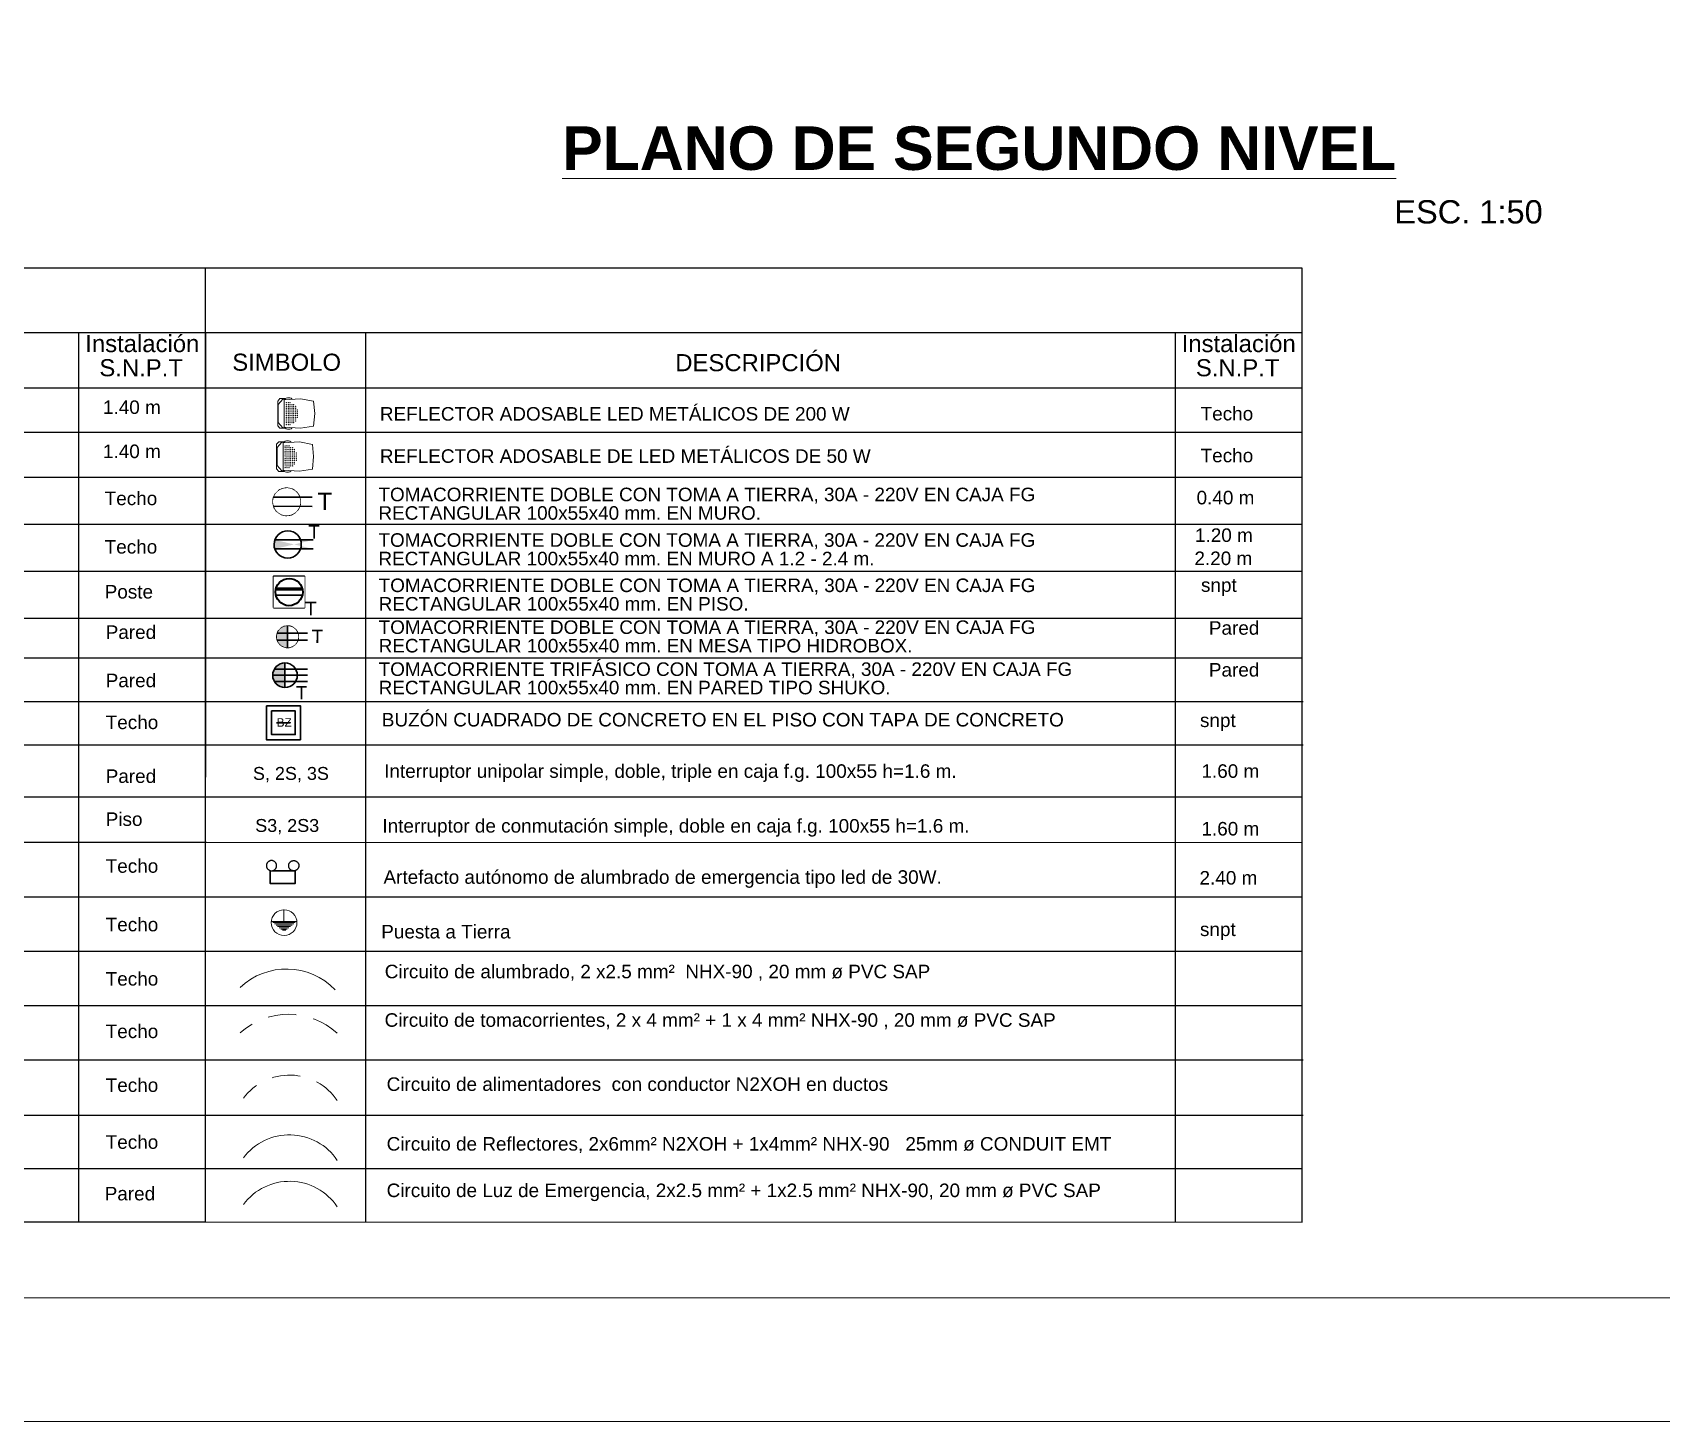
# Model space of a CAD drawing. Header units: millimetres. Extents: x 3632 to 7375, y 1973 to 4120.
# Drawn here: x 3655.39 to 3664.62, y 2024.34 to 2032.21 of the extents above; entities that cross this region are included whole.
import ezdxf
from ezdxf.enums import TextEntityAlignment as Align

# ---------------------------------------------------------------- set-up
doc = ezdxf.new("R2010")
doc.units = ezdxf.units.MM
doc.set_wipeout_variables(frame=1)
for name, pattern in [('CONTINUA', [0]), ('DASHED2', [0.375, 0.25, -0.125]), ('HIDDEN2', [0.1875, 0.125, -0.0625])]:
    doc.linetypes.add(name, pattern=pattern)
for name, color, linetype, lineweight in [('A-DOOR', 31, 'Continuous', 9), ('Artefactos', 1, 'Continuous', 9), ('circ-alumb', 4, 'Continuous', 35), ('Emergencia', 20, 'Continuous', 25), ('IE_ALIMENTADORES', 5, 'Continuous', 30), ('letras sr', 7, 'Continuous', 5), ('ROTULO', 253, 'Continuous', 0), ('TOMACORRIENTE', 5, 'HIDDEN2', 30)]:
    doc.layers.add(name, color=color, linetype=linetype, lineweight=lineweight)
doc.layers.add('ALUMBRADO', color=1, linetype='Continuous')
doc.layers.add('IE-LEYENDA', color=142, linetype='Continuous')
doc.styles.add('Santa Rosa 1 50', font='trebuc.ttf')
doc.styles.get("Standard").update_dxf_attribs({"font": 'arial.ttf'})
doc.styles.add('style1', font='arial.ttf')

# ---------------------------------------------------------------- blocks, each defined once
blk = doc.blocks.new('Emergencia')
blk.add_lwpolyline([(0, 0), (0, 0)])
at = {"layer": 'Emergencia', "color": 5, "lineweight": 30}
for points in [[(0.25, -0.25), (0.25, 0), (-0.25, 0), (-0.25, -0.25)], [(-0.25, -0.222), (-0.25, -0.25), (0.25, -0.25), (0.25, -0.222)]]:
    blk.add_lwpolyline(points, dxfattribs=at)
at = {"color": 1, "lineweight": 5}
for points in [[(-0.171, -0.263), (-0.164, -0.267), (-0.158, -0.272), (-0.152, -0.277), (-0.146, -0.283), (-0.141, -0.289), (-0.136, -0.295), (-0.132, -0.302), (-0.129, -0.309), (-0.126, -0.316), (-0.123, -0.324), (-0.121, -0.332), (-0.12, -0.34), (-0.12, -0.348), (-0.12, -0.355), (-0.12, -0.363), (-0.121, -0.371), (-0.123, -0.379), (-0.126, -0.387), (-0.129, -0.394), (-0.133, -0.401), (-0.137, -0.408), (-0.141, -0.414), (-0.147, -0.42), (-0.152, -0.426), (-0.158, -0.431), (-0.165, -0.436), (-0.172, -0.44), (-0.179, -0.443), (-0.186, -0.447), (-0.194, -0.449), (-0.201, -0.451), (-0.209, -0.452), (-0.217, -0.453), (-0.225, -0.453), (-0.233, -0.452), (-0.241, -0.451), (-0.249, -0.449), (-0.256, -0.446), (-0.264, -0.443), (-0.271, -0.44), (-0.277, -0.436), (-0.284, -0.431), (-0.29, -0.426), (-0.295, -0.42), (-0.301, -0.414), (-0.305, -0.408), (-0.309, -0.401), (-0.313, -0.394), (-0.316, -0.386), (-0.319, -0.379), (-0.32, -0.371), (-0.322, -0.363), (-0.322, -0.355), (-0.322, -0.347), (-0.322, -0.339), (-0.32, -0.331), (-0.318, -0.324), (-0.316, -0.316), (-0.313, -0.309), (-0.309, -0.302), (-0.305, -0.295), (-0.3, -0.288), (-0.295, -0.282), (-0.29, -0.277), (-0.284, -0.272), (-0.277, -0.267), (-0.27, -0.263), (-0.263, -0.259), (-0.256, -0.256), (-0.248, -0.254), (-0.241, -0.252), (-0.233, -0.251), (-0.225, -0.25), (-0.217, -0.25), (-0.209, -0.251), (-0.201, -0.252), (-0.193, -0.254), (-0.186, -0.256), (-0.178, -0.259)], [(0.171, -0.263), (0.164, -0.267), (0.158, -0.272), (0.152, -0.277), (0.146, -0.283), (0.141, -0.289), (0.136, -0.295), (0.132, -0.302), (0.129, -0.309), (0.126, -0.316), (0.123, -0.324), (0.121, -0.332), (0.12, -0.34), (0.12, -0.348), (0.12, -0.355), (0.12, -0.363), (0.121, -0.371), (0.123, -0.379), (0.126, -0.387), (0.129, -0.394), (0.133, -0.401), (0.137, -0.408), (0.141, -0.414), (0.147, -0.42), (0.152, -0.426), (0.158, -0.431), (0.165, -0.436), (0.172, -0.44), (0.179, -0.443), (0.186, -0.447), (0.194, -0.449), (0.201, -0.451), (0.209, -0.452), (0.217, -0.453), (0.225, -0.453), (0.233, -0.452), (0.241, -0.451), (0.249, -0.449), (0.256, -0.446), (0.264, -0.443), (0.271, -0.44), (0.277, -0.436), (0.284, -0.431), (0.29, -0.426), (0.295, -0.42), (0.301, -0.414), (0.305, -0.408), (0.309, -0.401), (0.313, -0.394), (0.316, -0.386), (0.319, -0.379), (0.32, -0.371), (0.322, -0.363), (0.322, -0.355), (0.322, -0.347), (0.322, -0.339), (0.32, -0.331), (0.318, -0.324), (0.316, -0.316), (0.313, -0.309), (0.309, -0.302), (0.305, -0.295), (0.3, -0.288), (0.295, -0.282), (0.29, -0.277), (0.284, -0.272), (0.277, -0.267), (0.27, -0.263), (0.263, -0.259), (0.256, -0.256), (0.248, -0.254), (0.241, -0.252), (0.233, -0.251), (0.225, -0.25), (0.217, -0.25), (0.209, -0.251), (0.201, -0.252), (0.193, -0.254), (0.186, -0.256), (0.178, -0.259)]]:
    blk.add_wipeout(points, dxfattribs=at).dxf.layer = 'Emergencia'
at = {"layer": 'Emergencia', "color": 30, "true_color": 0xf26722}
for points in [[(-0.171, -0.263), (-0.164, -0.267), (-0.158, -0.272), (-0.152, -0.277), (-0.146, -0.283), (-0.141, -0.289), (-0.136, -0.295), (-0.132, -0.302), (-0.129, -0.309), (-0.126, -0.316), (-0.123, -0.324), (-0.121, -0.332), (-0.12, -0.34), (-0.12, -0.348), (-0.12, -0.355), (-0.12, -0.363), (-0.121, -0.371), (-0.123, -0.379), (-0.126, -0.387), (-0.129, -0.394), (-0.133, -0.401), (-0.137, -0.408), (-0.141, -0.414), (-0.147, -0.42), (-0.152, -0.426), (-0.158, -0.431), (-0.165, -0.436), (-0.172, -0.44), (-0.179, -0.443), (-0.186, -0.447), (-0.194, -0.449), (-0.201, -0.451), (-0.209, -0.452), (-0.217, -0.453), (-0.225, -0.453), (-0.233, -0.452), (-0.241, -0.451), (-0.249, -0.449), (-0.256, -0.446), (-0.264, -0.443), (-0.271, -0.44), (-0.277, -0.436), (-0.284, -0.431), (-0.29, -0.426), (-0.295, -0.42), (-0.301, -0.414), (-0.305, -0.408), (-0.309, -0.401), (-0.313, -0.394), (-0.316, -0.386), (-0.319, -0.379), (-0.32, -0.371), (-0.322, -0.363), (-0.322, -0.355), (-0.322, -0.347), (-0.322, -0.339), (-0.32, -0.331), (-0.318, -0.324), (-0.316, -0.316), (-0.313, -0.309), (-0.309, -0.302), (-0.305, -0.295), (-0.3, -0.288), (-0.295, -0.282), (-0.29, -0.277), (-0.284, -0.272), (-0.277, -0.267), (-0.27, -0.263), (-0.263, -0.259), (-0.256, -0.256), (-0.248, -0.254), (-0.241, -0.252), (-0.233, -0.251), (-0.225, -0.25), (-0.217, -0.25), (-0.209, -0.251), (-0.201, -0.252), (-0.193, -0.254), (-0.186, -0.256), (-0.178, -0.259)], [(0.171, -0.263), (0.164, -0.267), (0.158, -0.272), (0.152, -0.277), (0.146, -0.283), (0.141, -0.289), (0.136, -0.295), (0.132, -0.302), (0.129, -0.309), (0.126, -0.316), (0.123, -0.324), (0.121, -0.332), (0.12, -0.34), (0.12, -0.348), (0.12, -0.355), (0.12, -0.363), (0.121, -0.371), (0.123, -0.379), (0.126, -0.387), (0.129, -0.394), (0.133, -0.401), (0.137, -0.408), (0.141, -0.414), (0.147, -0.42), (0.152, -0.426), (0.158, -0.431), (0.165, -0.436), (0.172, -0.44), (0.179, -0.443), (0.186, -0.447), (0.194, -0.449), (0.201, -0.451), (0.209, -0.452), (0.217, -0.453), (0.225, -0.453), (0.233, -0.452), (0.241, -0.451), (0.249, -0.449), (0.256, -0.446), (0.264, -0.443), (0.271, -0.44), (0.277, -0.436), (0.284, -0.431), (0.29, -0.426), (0.295, -0.42), (0.301, -0.414), (0.305, -0.408), (0.309, -0.401), (0.313, -0.394), (0.316, -0.386), (0.319, -0.379), (0.32, -0.371), (0.322, -0.363), (0.322, -0.355), (0.322, -0.347), (0.322, -0.339), (0.32, -0.331), (0.318, -0.324), (0.316, -0.316), (0.313, -0.309), (0.309, -0.302), (0.305, -0.295), (0.3, -0.288), (0.295, -0.282), (0.29, -0.277), (0.284, -0.272), (0.277, -0.267), (0.27, -0.263), (0.263, -0.259), (0.256, -0.256), (0.248, -0.254), (0.241, -0.252), (0.233, -0.251), (0.225, -0.25), (0.217, -0.25), (0.209, -0.251), (0.201, -0.252), (0.193, -0.254), (0.186, -0.256), (0.178, -0.259)]]:
    blk.add_lwpolyline(points, close=True, dxfattribs=at)
blk = doc.blocks.new('Tomacorriente con puesta a tierra')
at = {"layer": 'TOMACORRIENTE'}
blk.add_lwpolyline([(0.111, 0.038), (0.106, 0.049), (0.101, 0.06), (0.094, 0.07), (0.086, 0.08), (0.077, 0.088), (0.068, 0.096), (0.057, 0.102), (0.046, 0.108), (0.035, 0.112), (0.023, 0.115), (0.011, 0.117), (-0.002, 0.117), (-0.014, 0.116), (-0.026, 0.114), (-0.038, 0.111), (-0.049, 0.106), (-0.06, 0.101), (-0.07, 0.094), (-0.08, 0.086), (-0.088, 0.077), (-0.096, 0.068), (-0.102, 0.057), (-0.108, 0.046), (-0.112, 0.035), (-0.115, 0.023), (-0.117, 0.011), (-0.117, -0.002), (-0.116, -0.014), (-0.114, -0.026), (-0.111, -0.038), (-0.106, -0.049), (-0.101, -0.06), (-0.094, -0.07), (-0.086, -0.08), (-0.077, -0.088), (-0.068, -0.096), (-0.057, -0.102), (-0.046, -0.108), (-0.035, -0.112), (-0.023, -0.115), (-0.011, -0.117), (0.002, -0.117), (0.014, -0.116), (0.026, -0.114), (0.038, -0.111), (0.049, -0.106), (0.06, -0.101), (0.07, -0.094), (0.08, -0.086), (0.088, -0.077), (0.096, -0.068), (0.102, -0.057), (0.108, -0.046), (0.112, -0.035), (0.115, -0.023), (0.117, -0.011), (0.117, 0.002), (0.116, 0.014), (0.114, 0.026)], close=True, dxfattribs=at)
at = {"layer": 'TOMACORRIENTE', "color": 5, "linetype": 'CONTINUA', "style": 'style1', "text_generation_flag": 4}
blk.add_text('T', height=0.147, rotation=180, dxfattribs=at).set_placement((0.391, -0.069))
blk.add_wipeout([(0.111, 0.038), (0.106, 0.049), (0.101, 0.06), (0.094, 0.07), (0.086, 0.08), (0.077, 0.088), (0.068, 0.096), (0.057, 0.102), (0.046, 0.108), (0.035, 0.112), (0.023, 0.115), (0.011, 0.117), (-0.002, 0.117), (-0.014, 0.116), (-0.026, 0.114), (-0.038, 0.111), (-0.049, 0.106), (-0.06, 0.101), (-0.07, 0.094), (-0.08, 0.086), (-0.088, 0.077), (-0.096, 0.068), (-0.102, 0.057), (-0.108, 0.046), (-0.112, 0.035), (-0.115, 0.023), (-0.117, 0.011), (-0.117, -0.002), (-0.116, -0.014), (-0.114, -0.026), (-0.111, -0.038), (-0.106, -0.049), (-0.101, -0.06), (-0.094, -0.07), (-0.086, -0.08), (-0.077, -0.088), (-0.068, -0.096), (-0.057, -0.102), (-0.046, -0.108), (-0.035, -0.112), (-0.023, -0.115), (-0.011, -0.117), (0.002, -0.117), (0.014, -0.116), (0.026, -0.114), (0.038, -0.111), (0.049, -0.106), (0.06, -0.101), (0.07, -0.094), (0.08, -0.086), (0.088, -0.077), (0.096, -0.068), (0.102, -0.057), (0.108, -0.046), (0.112, -0.035), (0.115, -0.023), (0.117, -0.011), (0.117, 0.002), (0.116, 0.014), (0.114, 0.026)]).dxf.layer = 'TOMACORRIENTE'
at = {"layer": 'TOMACORRIENTE', "color": 5, "linetype": 'CONTINUA'}
for p, q in [((-0.111, 0.039), (0.22, 0.039)), ((-0.111, -0.039), (0.22, -0.039))]:
    blk.add_line(p, q, dxfattribs=at)
blk = doc.blocks.new('tomac. 2.2')
at = {"layer": 'TOMACORRIENTE'}
h = blk.add_hatch(color=256, dxfattribs=at)
h.dxf.hatch_style = 1
edge = h.paths.add_edge_path()
edge.add_line((-0.138, 0.049), (0.275, 0.048))
edge.add_line((-0.138, -0.048), (0.275, -0.049))
edge = h.paths.add_edge_path()
edge.add_ellipse((0, 0), major_axis=(0.104, 0.103), ratio=1, start_angle=475.671, end_angle=514.329)
edge.add_line((-0.138, -0.048), (0.138, -0.049))
edge.add_ellipse((0, 0), major_axis=(0.104, 0.103), ratio=1, start_angle=655.671, end_angle=694.329)
edge.add_line((0.138, 0.048), (-0.138, 0.049))
at = {"layer": 'TOMACORRIENTE', "color": 5, "linetype": 'CONTINUA'}
for p, q in [((-0.138, 0.049), (0.275, 0.048)), ((-0.138, -0.048), (0.275, -0.049))]:
    blk.add_line(p, q, dxfattribs=at)
blk.add_ellipse((0, 0), major_axis=(0.104, 0.103), ratio=1, start_param=5.497787, end_param=11.780972, dxfattribs=at)
at = {"layer": 'TOMACORRIENTE'}
blk.add_text('T', height=0.144, dxfattribs=at).set_placement((0.222, 0.063))
blk = doc.blocks.new('TOMACORRIENTE EN PISO')
at = {"layer": 'TOMACORRIENTE', "linetype": 'CONTINUA', "lineweight": 40}
blk.add_lwpolyline([(-0.166, -0.166), (0.166, -0.166), (0.166, 0.166), (-0.166, 0.166)], close=True, dxfattribs=at)
at = {"layer": 'TOMACORRIENTE', "color": 5, "linetype": 'CONTINUA', "style": 'style1', "text_generation_flag": 4}
blk.add_text('T', height=0.147, rotation=179.8829, dxfattribs=at).set_placement((0.296, -0.251))
at = {"linetype": 'CONTINUA'}
blk.add_wipeout([(-0.166, -0.166), (0.166, -0.166), (0.166, 0.166), (-0.166, 0.166)], dxfattribs=at).dxf.layer = 'TOMACORRIENTE'
at = {"layer": 'TOMACORRIENTE', "color": 5, "linetype": 'CONTINUA', "lineweight": 60}
blk.add_line((-0.142, 0.036), (0.142, 0.036), dxfattribs=at)
at = {"layer": 'TOMACORRIENTE', "color": 5, "linetype": 'CONTINUA'}
blk.add_line((-0.143, -0.033), (0.143, -0.033), dxfattribs=at)
at = {"layer": 'TOMACORRIENTE', "color": 5, "linetype": 'CONTINUA', "lineweight": 40}
blk.add_ellipse((0, 0), major_axis=(0.104, 0.103), ratio=1, start_param=5.497787, end_param=11.780972, dxfattribs=at)
blk = doc.blocks.new('REFLECTOR NEOS')
at = {"layer": 'Artefactos', "color": 5, "lineweight": 20, "ltscale": 0.1}
for points in [[(-0.247, -0.006), (-0.247, 0.286), (-0.197, 0.345), (-0.061, 0.345), (-0.045, 0.356), (-0.013, 0.366), (0.035, 0.366), (0.068, 0.356), (0.087, 0.34), (0.088, 0.329)], [(-0.065, 0.318), (-0.065, 0.335), (-0.128, 0.335), (-0.238, 0.206), (-0.238, -0.006)], [(-0.094, 0.316), (-0.094, -0.329), (0.294, -0.355), (0.603, -0.293), (0.628, -0.006), (0.603, 0.297), (0.294, 0.343), (-0.094, 0.316)], [(-0.247, -0.006), (-0.247, -0.299), (-0.197, -0.358), (-0.061, -0.357), (-0.045, -0.368), (-0.013, -0.379), (0.035, -0.379), (0.068, -0.368), (0.087, -0.352), (0.088, -0.341)], [(-0.065, -0.331), (-0.065, -0.348), (-0.128, -0.348), (-0.238, -0.219), (-0.238, -0.006)]]:
    blk.add_lwpolyline(points, dxfattribs=at)
for centre in [(-0.045, 0.258), (-0.045, 0.214), (-0.045, 0.172), (-0.045, 0.128), (-0.045, 0.085), (-0.045, 0.043), (-0.045, 0), (0, 0.258), (0, 0.214), (0, 0.172), (0, 0.128), (0, 0.085), (0, 0.043), (0, 0), (0.001, 0.258), (0.043, 0.258), (0.044, 0.258), (0.044, 0.214), (0.044, 0.172), (0.044, 0.128), (0.044, 0.085), (0.044, 0.043), (0.044, 0), (0.088, 0.214), (0.088, 0.172), (0.088, 0.128), (0.088, 0.085), (0.088, 0.043), (0.088, 0), (0.131, 0.214), (0.131, 0.172), (0.131, 0.128), (0.131, 0.085), (0.131, 0.043), (0.131, 0), (0.175, 0.172), (0.175, 0.128), (0.175, 0.085), (0.175, 0.043), (0.175, 0), (0.218, 0.085), (0.218, 0.043), (0.218, 0), (-0.045, -0.044), (-0.045, -0.088), (-0.045, -0.13), (-0.045, -0.173), (-0.045, -0.216), (-0.045, -0.259), (0, -0.044), (0, -0.088), (0, -0.13), (0, -0.173), (0, -0.216), (0, -0.259), (0.044, -0.044), (0.044, -0.088), (0.044, -0.13), (0.044, -0.173), (0.044, -0.216), (0.044, -0.259), (0.088, -0.044), (0.088, -0.088), (0.088, -0.13), (0.088, -0.173), (0.088, -0.216), (0.131, -0.044), (0.131, -0.088), (0.131, -0.13), (0.131, -0.173), (0.131, -0.216), (0.175, -0.044), (0.175, -0.088), (0.175, -0.13), (0.175, -0.173), (0.218, -0.044), (0.218, -0.088)]:
    blk.add_circle(centre, 0.00486, dxfattribs=at)
blk = doc.blocks.new('llum')
at = {"layer": 'Artefactos', "lineweight": 9, "xscale": 0.75, "yscale": 0.75, "zscale": 0.75, "rotation": 270}
blk.add_blockref('REFLECTOR NEOS', (0.003, 0.001), dxfattribs=at)
blk = doc.blocks.new('IDROBOX')
at = {"layer": 'TOMACORRIENTE'}
blk.add_lwpolyline([(0.139, 0.047), (0.133, 0.061), (0.126, 0.075), (0.118, 0.088), (0.108, 0.099), (0.097, 0.11), (0.085, 0.12), (0.072, 0.128), (0.058, 0.135), (0.044, 0.14), (0.029, 0.144), (0.014, 0.146), (-0.002, 0.147), (-0.017, 0.146), (-0.032, 0.143), (-0.047, 0.139), (-0.061, 0.133), (-0.075, 0.126), (-0.088, 0.118), (-0.099, 0.108), (-0.11, 0.097), (-0.12, 0.085), (-0.128, 0.072), (-0.135, 0.058), (-0.14, 0.044), (-0.144, 0.029), (-0.146, 0.014), (-0.147, -0.002), (-0.146, -0.017), (-0.143, -0.032), (-0.139, -0.047), (-0.133, -0.061), (-0.126, -0.075), (-0.118, -0.088), (-0.108, -0.099), (-0.097, -0.11), (-0.085, -0.12), (-0.072, -0.128), (-0.058, -0.135), (-0.044, -0.14), (-0.029, -0.144), (-0.014, -0.146), (0.002, -0.147), (0.017, -0.146), (0.032, -0.143), (0.047, -0.139), (0.061, -0.133), (0.075, -0.126), (0.088, -0.118), (0.099, -0.108), (0.11, -0.097), (0.12, -0.085), (0.128, -0.072), (0.135, -0.058), (0.14, -0.044), (0.144, -0.029), (0.146, -0.014), (0.147, 0.002), (0.146, 0.017), (0.143, 0.032)], close=True, dxfattribs=at)
at = {"layer": 'TOMACORRIENTE', "color": 5, "linetype": 'CONTINUA', "style": 'style1', "text_generation_flag": 4}
blk.add_text('T', height=0.183, rotation=179.8829, dxfattribs=at).set_placement((0.488, -0.087))
blk.add_wipeout([(0.139, 0.047), (0.133, 0.061), (0.126, 0.075), (0.118, 0.088), (0.108, 0.099), (0.097, 0.11), (0.085, 0.12), (0.072, 0.128), (0.058, 0.135), (0.044, 0.14), (0.029, 0.144), (0.014, 0.146), (-0.002, 0.147), (-0.017, 0.146), (-0.032, 0.143), (-0.047, 0.139), (-0.061, 0.133), (-0.075, 0.126), (-0.088, 0.118), (-0.099, 0.108), (-0.11, 0.097), (-0.12, 0.085), (-0.128, 0.072), (-0.135, 0.058), (-0.14, 0.044), (-0.144, 0.029), (-0.146, 0.014), (-0.147, -0.002), (-0.146, -0.017), (-0.143, -0.032), (-0.139, -0.047), (-0.133, -0.061), (-0.126, -0.075), (-0.118, -0.088), (-0.108, -0.099), (-0.097, -0.11), (-0.085, -0.12), (-0.072, -0.128), (-0.058, -0.135), (-0.044, -0.14), (-0.029, -0.144), (-0.014, -0.146), (0.002, -0.147), (0.017, -0.146), (0.032, -0.143), (0.047, -0.139), (0.061, -0.133), (0.075, -0.126), (0.088, -0.118), (0.099, -0.108), (0.11, -0.097), (0.12, -0.085), (0.128, -0.072), (0.135, -0.058), (0.14, -0.044), (0.144, -0.029), (0.146, -0.014), (0.147, 0.002), (0.146, 0.017), (0.143, 0.032)]).dxf.layer = 'TOMACORRIENTE'
at = {"layer": 'TOMACORRIENTE'}
h = blk.add_hatch(color=256, dxfattribs=at)
h.dxf.hatch_style = 1
edge = h.paths.add_edge_path()
edge.add_line((0, 0.147), (0, -0.147))
h.paths.add_polyline_path([(0, 0.147), (-0.002, 0.147), (-0.017, 0.146), (-0.032, 0.143), (-0.047, 0.139), (-0.061, 0.133), (-0.075, 0.126), (-0.088, 0.118), (-0.099, 0.108), (-0.11, 0.097), (-0.12, 0.085), (-0.128, 0.072), (-0.135, 0.058), (-0.14, 0.044), (-0.144, 0.029), (-0.146, 0.014), (-0.147, -0.002), (-0.146, -0.017), (-0.143, -0.032), (-0.139, -0.047), (-0.133, -0.061), (-0.126, -0.075), (-0.118, -0.088), (-0.108, -0.099), (-0.097, -0.11), (-0.085, -0.12), (-0.072, -0.128), (-0.058, -0.135), (-0.044, -0.14), (-0.029, -0.144), (-0.014, -0.146), (0, -0.147)])
at = {"layer": 'TOMACORRIENTE', "color": 5, "linetype": 'CONTINUA'}
for p, q in [((-0.138, 0.049), (0.275, 0.048)), ((-0.138, -0.048), (0.275, -0.049))]:
    blk.add_line(p, q, dxfattribs=at)
blk.add_lwpolyline([(0, 0.147), (0, -0.147)], dxfattribs=at)
blk = doc.blocks.new('TOMACOR TRIFASICO')
at = {"layer": 'TOMACORRIENTE', "linetype": 'CONTINUA'}
h = blk.add_hatch(color=256, dxfattribs=at)
h.dxf.hatch_style = 1
edge = h.paths.add_edge_path()
edge.add_line((0, 0.169), (0, -0.169))
h.paths.add_polyline_path([(0, 0.169, 0.414214), (-0.169, 0, 0.414214), (0, -0.169)])
at = {"layer": 'TOMACORRIENTE', "color": 5, "linetype": 'CONTINUA'}
for p, q in [((-0.169, 0), (0.31, -0.001)), ((-0.148, 0.083), (0.31, 0.082)), ((-0.145, -0.087), (0.31, -0.088))]:
    blk.add_line(p, q, dxfattribs=at)
at = {"layer": 'TOMACORRIENTE', "linetype": 'CONTINUA'}
blk.add_lwpolyline([(0, 0.169), (0, -0.169)], dxfattribs=at)
blk.add_circle((0, 0), 0.169, dxfattribs=at)
at = {"layer": 'TOMACORRIENTE', "color": 5, "linetype": 'CONTINUA', "style": 'style1', "text_generation_flag": 4}
blk.add_text('T', height=0.183, rotation=179.8829, dxfattribs=at).set_placement((0.304, -0.332))
blk = doc.blocks.new('buzon')
at = {"layer": 'IE_ALIMENTADORES', "color": 32, "true_color": 0xcd6928}
for points in [[(-0.5, 0.5), (0.5, 0.5), (0.5, -0.5), (-0.5, -0.5)], [(-0.35, 0.35), (0.35, 0.35), (0.35, -0.35), (-0.35, -0.35)], [(-0.2, 0), (0.2, 0), (0.2, 0), (-0.2, 0)]]:
    blk.add_lwpolyline(points, close=True, dxfattribs=at)
at = {"layer": 'IE_ALIMENTADORES', "insert": (-0.2, 0.134), "char_height": 0.25, "attachment_point": 1}
blk.add_mtext_dynamic_manual_height_columns('BZ', width=1.91773, gutter_width=12.5, heights=[0], dxfattribs=at)
blk = doc.blocks.new('41')
at = {"layer": 'Artefactos', "color": 6, "lineweight": 20, "ltscale": 0.1}
for points in [[(125.8321, 244.0005), (125.8321, 244.0733), (125.8446, 244.088), (125.8785, 244.088), (125.8824, 244.0906), (125.8904, 244.0932), (125.9023, 244.0932), (125.9107, 244.0906), (125.9154, 244.0866), (125.9156, 244.0839)], [(125.8774, 244.0813), (125.8774, 244.0856), (125.8619, 244.0856), (125.8343, 244.0534), (125.8343, 244.0005)], [(125.8702, 243.9201), (125.8702, 244.0808), (125.9668, 244.0875), (126.0439, 244.072), (126.0501, 244.0005), (126.0439, 243.925), (125.9668, 243.9135), (125.8702, 243.9201)], [(125.8321, 244.0005), (125.8321, 243.9276), (125.8446, 243.9129), (125.8785, 243.913), (125.8824, 243.9103), (125.8904, 243.9077), (125.9023, 243.9077), (125.9107, 243.9104), (125.9154, 243.9143), (125.9156, 243.917)], [(125.8774, 243.9196), (125.8774, 243.9154), (125.8619, 243.9154), (125.8343, 243.9476), (125.8343, 244.0005)]]:
    blk.add_lwpolyline(points, dxfattribs=at)
for centre in [(125.8825, 244.0636), (125.8937, 244.0636), (125.9046, 244.0636), (125.8825, 244.0527), (125.8825, 244.042), (125.8825, 244.0313), (125.8825, 244.0208), (125.8825, 244.0099), (125.8825, 243.9989), (125.8825, 243.9882), (125.8825, 243.9777), (125.8825, 243.967), (125.8937, 244.0527), (125.8937, 244.042), (125.8937, 244.0313), (125.8937, 244.0208), (125.8937, 244.0099), (125.8937, 243.9989), (125.8937, 243.9882), (125.8937, 243.9777), (125.8937, 243.967), (125.9046, 244.0527), (125.9046, 244.042), (125.9046, 244.0313), (125.9046, 244.0208), (125.9046, 244.0099), (125.9046, 243.9989), (125.9046, 243.9882), (125.9046, 243.9777), (125.9046, 243.967), (125.9155, 244.0527), (125.9155, 244.042), (125.9155, 244.0313), (125.9155, 244.0208), (125.9155, 244.0099), (125.9155, 243.9989), (125.9155, 243.9882), (125.9155, 243.9777), (125.9155, 243.967), (125.9263, 244.0527), (125.9263, 244.042), (125.9263, 244.0313), (125.9263, 244.0208), (125.9263, 244.0099), (125.9263, 243.9989), (125.9263, 243.9882), (125.9263, 243.9777), (125.9263, 243.967), (125.9372, 244.042), (125.9372, 244.0313), (125.9372, 244.0208), (125.9372, 244.0099), (125.9372, 243.9989), (125.9372, 243.9882), (125.9372, 243.9777), (125.9372, 243.967), (125.9481, 244.0208), (125.9481, 244.0099), (125.9481, 243.9989), (125.9481, 243.9882), (125.9481, 243.9777), (125.8825, 243.9561), (125.8825, 243.9455), (125.8825, 243.9348), (125.8937, 243.9561), (125.8937, 243.9455), (125.8937, 243.9348), (125.8938, 243.9346), (125.9044, 243.9346), (125.9046, 243.9561), (125.9046, 243.9455), (125.9046, 243.9348), (125.9155, 243.9561), (125.9155, 243.9455), (125.9263, 243.9561), (125.9263, 243.9455), (125.9372, 243.9561)]:
    blk.add_circle(centre, 0.00121, dxfattribs=at)
blk = doc.blocks.new('LYYYY')
at = {"layer": 'IE-LEYENDA', "linetype": 'Continuous'}
for p, q in [((285.873, -132.045), (266.438, -132.044)), ((276.152, -140.495), (276.152, -132.044)), ((285.873, -140.496), (285.873, -132.045)), ((285.873, -132.618), (266.438, -132.617)), ((275.029, -140.495), (275.029, -132.617)), ((276.152, -140.495), (276.156, -132.617)), ((277.571, -132.617), (277.571, -140.495)), ((284.75, -140.496), (284.75, -132.618)), ((266.438, -133.104), (276.152, -133.105)), ((276.143, -133.105), (285.865, -133.105)), ((266.438, -133.495), (276.152, -133.496)), ((276.152, -133.496), (285.865, -133.496)), ((266.438, -133.896), (276.152, -133.896)), ((276.152, -133.896), (285.865, -133.896)), ((266.438, -134.312), (276.152, -134.312)), ((276.152, -134.312), (285.873, -134.312)), ((266.438, -134.729), (276.152, -134.729)), ((276.152, -134.729), (285.873, -134.729)), ((266.438, -135.145), (276.152, -135.145)), ((276.152, -135.145), (285.873, -135.145)), ((266.438, -135.498), (276.161, -135.498)), ((276.154, -135.498), (285.876, -135.498)), ((266.438, -135.882), (276.161, -135.883)), ((276.161, -135.883), (285.882, -135.883)), ((266.438, -136.267), (276.161, -136.267)), ((276.161, -136.267), (285.882, -136.268)), ((266.438, -136.728), (276.161, -136.728)), ((276.161, -136.728), (285.873, -136.728)), ((266.438, -137.131), (276.16, -137.131)), ((276.16, -137.131), (285.873, -137.132)), ((266.438, -137.613), (276.16, -137.613)), ((276.16, -137.613), (285.873, -137.614)), ((266.438, -138.095), (276.16, -138.095)), ((276.16, -138.095), (285.873, -138.095)), ((266.438, -138.577), (276.161, -138.577)), ((276.161, -138.577), (285.873, -138.577)), ((266.438, -139.058), (276.161, -139.059)), ((276.161, -139.059), (285.882, -139.059)), ((266.438, -139.548), (276.161, -139.549)), ((266.438, -139.548), (276.161, -139.549)), ((276.16, -139.549), (285.882, -139.549)), ((266.43, -140.022), (276.152, -140.022)), ((276.152, -140.022), (285.873, -140.022)), ((266.43, -140.495), (276.152, -140.495)), ((276.151, -140.495), (285.873, -140.496))]:
    blk.add_line(p, q, dxfattribs=at)
at = {"layer": 'ROTULO', "color": 7, "linetype": 'Continuous'}
for p, q in [((276.735, -137.832), (276.962, -137.832)), ((276.749, -137.843), (276.948, -137.843)), ((276.763, -137.854), (276.934, -137.854)), ((276.778, -137.866), (276.92, -137.866)), ((276.792, -137.877), (276.906, -137.877)), ((276.806, -137.889), (276.891, -137.889)), ((276.82, -137.9), (276.877, -137.9)), ((276.834, -137.911), (276.863, -137.911))]:
    blk.add_line(p, q, dxfattribs=at)
at = {"layer": 'ROTULO', "color": 7, "linetype": 'Continuous', "ltscale": 30}
blk.add_line((276.847, -137.728), (276.847, -137.828), dxfattribs=at)
at = {"layer": 'ROTULO', "color": 1}
blk.add_circle((276.849, -137.843), 0.114, dxfattribs=at)
blk.add_arc((276.87, -138.851), 0.597, 43.6732, 133.5808, dxfattribs=at)
at = {"layer": 'ROTULO', "color": 5, "linetype": 'DASHED2'}
blk.add_arc((276.888, -139.293), 0.638, 47.4137, 132.1639, dxfattribs=at)
at = {"layer": 'ROTULO', "color": 4, "linetype": 'DASHED2'}
blk.add_arc((276.897, -139.704), 0.51, 33.8111, 143.2334, dxfattribs=at)
at = {"layer": 'ROTULO', "color": 4, "linetype": 'CONTINUA'}
blk.add_arc((276.897, -140.233), 0.51, 33.8111, 143.2334, dxfattribs=at)
at = {"layer": 'ROTULO', "color": 6, "linetype": 'CONTINUA'}
blk.add_arc((276.897, -140.645), 0.51, 33.8111, 143.2334, dxfattribs=at)
at = {"layer": 'A-DOOR', "color": 2, "lineweight": 80, "xscale": 1.5, "yscale": 1.5, "zscale": 1.5}
blk.add_blockref('41', (88.035, -499.714), dxfattribs=at)
at = {"layer": 'circ-alumb', "xscale": -0.4981616640033681, "yscale": 0.4981616640077554, "zscale": 0.4981616640000001, "rotation": 90.00537949378331}
blk.add_blockref('llum', (276.886, -133.332), dxfattribs=at)
at = {"layer": 'IE_ALIMENTADORES', "xscale": 0.3, "yscale": 0.3, "zscale": 0.3}
blk.add_blockref('buzon', (276.843, -136.072), dxfattribs=at)
at = {"layer": 'ROTULO'}
for name, p, xscale, yscale, zscale, rotation in [('Tomacorriente con puesta a tierra', (276.872, -134.114), 1.0316109375, 1.0316109375, 1.0316109375, 359.8828537432621), ('Emergencia', (276.836, -137.495), 0.4456559250000005, 0.4456559250000005, 0.4456559250000005, 179.9518922148181)]:
    blk.add_blockref(name, p, dxfattribs=dict(at, xscale=xscale, yscale=yscale, zscale=zscale, rotation=rotation))
at = {"layer": 'ROTULO', "xscale": 0.8252887500000001, "yscale": 0.8252887500000001, "zscale": 0.8252887500000001}
blk.add_blockref('tomac. 2.2', (276.881, -134.492), dxfattribs=at)
at = {"layer": 'TOMACORRIENTE', "linetype": 'CONTINUA', "xscale": 0.6435000000000001, "yscale": 0.6435000000000001, "zscale": 0.6435000000000001}
blk.add_blockref('TOMACOR TRIFASICO', (276.857, -135.651), dxfattribs=at)
at = {"layer": 'IE-LEYENDA', "style": 'style1'}
for s, height, p in [('Instalación ', 0.15137, (275.087, -132.788)), ('Instalación ', 0.15137, (284.804, -132.788)), ('DESCRIPCIÓN', 0.15137, (280.316, -132.957)), ('S.N.P.T', 0.1514, (275.212, -133.002)), ('S.N.P.T', 0.1514, (284.93, -133.002)), ('1.40 m', 0.12, (275.244, -133.336)), ('REFLECTOR ADOSABLE LED METÁLICOS DE 200 W', 0.12, (277.698, -133.395)), ('Techo', 0.12, (284.972, -133.393)), ('1.40 m', 0.12, (275.244, -133.727)), ('REFLECTOR ADOSABLE DE LED METÁLICOS DE 50 W', 0.12, (277.698, -133.769)), ('Techo', 0.12, (284.972, -133.764)), ('Techo', 0.12, (275.259, -134.144)), ('TOMACORRIENTE DOBLE CON TOMA A TIERRA, 30A - 220V EN CAJA FG ', 0.12, (277.685, -134.109, 0)), ('0.40 m', 0.12, (284.936, -134.137)), ('RECTANGULAR 100x55x40 mm. EN MURO.', 0.12, (277.685, -134.273, 0)), ('TOMACORRIENTE DOBLE CON TOMA A TIERRA, 30A - 220V EN CAJA FG ', 0.12, (277.685, -134.513, 0)), ('1.20 m', 0.12, (284.922, -134.47)), ('Techo', 0.12, (275.259, -134.573)), ('RECTANGULAR 100x55x40 mm. EN MURO A 1.2 - 2.4 m.', 0.12, (277.685, -134.677, 0)), ('2.20 m', 0.12, (284.917, -134.675)), ('TOMACORRIENTE DOBLE CON TOMA A TIERRA, 30A - 220V EN CAJA FG', 0.12, (277.687, -134.914, 0)), ('snpt', 0.12, (284.975, -134.912)), ('Poste', 0.12, (275.259, -134.971)), ('RECTANGULAR 100x55x40 mm. EN PISO.', 0.12, (277.687, -135.078, 0)), ('Pared', 0.12, (275.268, -135.329)), ('TOMACORRIENTE DOBLE CON TOMA A TIERRA, 30A - 220V EN CAJA FG ', 0.12, (277.687, -135.285, 0)), ('Pared', 0.12, (285.045, -135.292)), ('RECTANGULAR 100x55x40 mm. EN MESA TIPO HIDROBOX.', 0.12, (277.687, -135.449, 0)), ('TOMACORRIENTE TRIFÁSICO CON TOMA A TIERRA, 30A - 220V EN CAJA FG ', 0.12, (277.687, -135.657, 0)), ('Pared', 0.12, (285.045, -135.663)), ('Pared', 0.12, (275.268, -135.757)), ('RECTANGULAR 100x55x40 mm. EN PARED TIPO SHUKO.', 0.12, (277.687, -135.82, 0)), ('BUZÓN CUADRADO DE CONCRETO EN EL PISO CON TAPA DE CONCRETO', 0.12, (277.715, -136.105)), ('Techo', 0.12, (275.268, -136.128)), ('snpt', 0.12, (284.966, -136.11)), ('Pared', 0.12, (275.268, -136.605)), ('Interruptor unipolar simple, doble, triple en caja f.g. 100x55 h=1.6 m.', 0.12, (277.736, -136.56)), ('1.60 m', 0.12, (284.979, -136.56)), ('Piso', 0.12, (275.268, -136.986)), ('Interruptor de conmutación simple, doble en caja f.g. 100x55 h=1.6 m.', 0.12, (277.72, -137.045)), ('1.60 m', 0.12, (284.979, -137.071)), ('Techo', 0.12, (275.268, -137.401)), ('Artefacto autónomo de alumbrado de emergencia tipo led de 30W.', 0.12, (277.73, -137.499)), ('2.40 m', 0.12, (284.962, -137.506)), ('Techo', 0.12, (275.268, -137.92)), ('snpt', 0.12, (284.966, -137.962)), ('Techo', 0.12, (275.268, -138.401)), ('Circuito de alumbrado, 2 x2.5 mm²  NHX-90 , 20 mm ø PVC SAP', 0.12, (277.741, -138.336)), ('Circuito de tomacorrientes, 2 x 4 mm² + 1 x 4 mm² NHX-90 , 20 mm ø PVC SAP', 0.12, (277.74, -138.766)), ('Techo', 0.12, (275.268, -138.866)), ('Techo', 0.12, (275.268, -139.343)), ('Circuito de alimentadores  con conductor N2XOH en ductos', 0.12, (277.758, -139.334)), ('Techo', 0.12, (275.268, -139.847)), ('Circuito de Reflectores, 2x6mm² N2XOH + 1x4mm² NHX-90   25mm ø CONDUIT EMT', 0.12, (277.758, -139.863)), ('Circuito de Luz de Emergencia, 2x2.5 mm² + 1x2.5 mm² NHX-90, 20 mm ø PVC SAP', 0.12, (277.758, -140.275)), ('Pared', 0.12, (275.259, -140.304))]:
    blk.add_text(s, height=height, rotation=359.9983, dxfattribs=at).set_placement(p)
blk.add_text('Puesta a Tierra', height=0.12, rotation=359.9983, dxfattribs=at).set_placement((278.283, -137.983), align=Align.CENTER)
at = {"layer": 'ROTULO', "style": 'style1'}
for s, height, p in [('SIMBOLO', 0.1514, (276.39, -132.953)), ('S, 2S, 3S', 0.1141, (276.573, -136.578)), ('S3, 2S3', 0.1141, (276.593, -137.039))]:
    blk.add_text(s, height=height, rotation=359.9983, dxfattribs=at).set_placement(p)
at = {"layer": 'ROTULO', "xscale": 0.8252887500000001, "yscale": 0.8252887500000001, "zscale": 0.8252887500000001}
blk.add_blockref('TOMACORRIENTE EN PISO', (276.893, -134.914), dxfattribs=at)
at = {"layer": 'TOMACORRIENTE', "xscale": 0.6435000000000001, "yscale": 0.6435000000000001, "zscale": 0.6435000000000001}
blk.add_blockref('IDROBOX', (276.88, -135.31), dxfattribs=at)

msp = doc.modelspace()

# ---------------------------------------------------------------- linework, layer by layer
at = {"lineweight": 5}
msp.add_lwpolyline([(3631.8144, 2054.0363), (3673.8644, 2054.0363), (3673.8644, 2024.3363), (3631.8144, 2024.3363), (3631.8144, 2054.0363)], dxfattribs=at)
msp.add_lwpolyline([(3632.5144, 2053.3363), (3673.1644, 2053.3363), (3673.1644, 2025.0363), (3632.5144, 2025.0363)], close=True, dxfattribs=at)

# ---------------------------------------------------------------- texts
at = {"layer": 'letras sr', "attachment_point": 1, "style": 'Santa Rosa 1 50'}
for s, width, heights, insert, char_height in [('{\\fSwis721 Ex BT|b1|i0|c0|p34;\\H0.88139x;\\LPLANO DE SEGUNDO NIVEL}', 6.797493, [0.6889], (3658.3897, 2031.68), 0.28), ('{\\fSwis721 Ex BT|b0|i0|c0|p34;\\H0.88139x;ESC. 1:50}', 4.286672, [0.3648], (3663.1096, 2031.2616), 0.15)]:
    msp.add_mtext_dynamic_manual_height_columns(s, width=width, gutter_width=1, heights=heights, dxfattribs=dict(at, insert=insert, char_height=char_height))

# ---------------------------------------------------------------- next in the draw order: block references
at = {"layer": 'ALUMBRADO', "xscale": 0.6400000000000001, "yscale": 0.6400000000000001, "zscale": 0.6400000000000001}
msp.add_blockref('LYYYY', (3479.6291, 2115.3843), dxfattribs=at)

doc.saveas('drawing.dxf')
